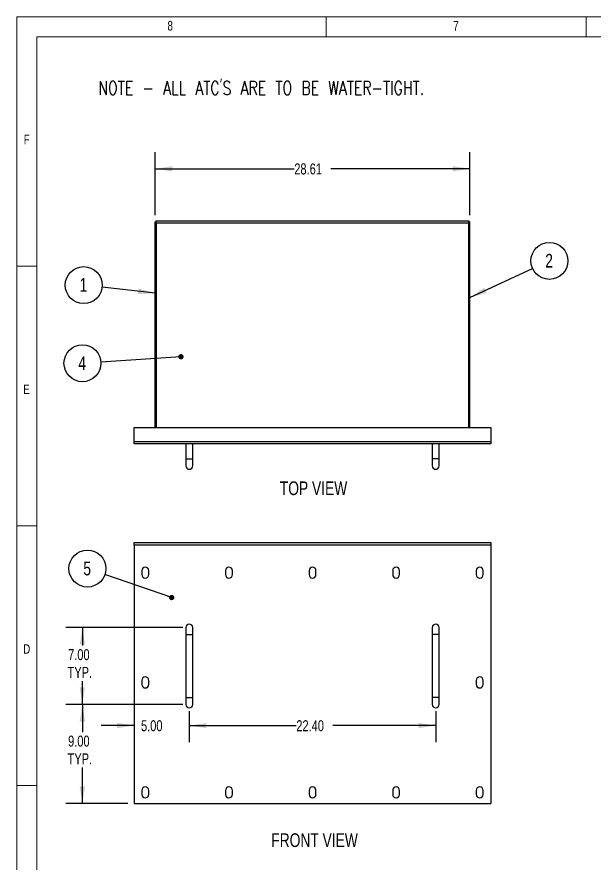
# Model space of a CAD drawing. Header units: inches. Extents: x 0 to 132, y 0 to 93.
# Drawn here: x 0.1 to 35.1, y 42.1 to 93.4 of the extents above; entities that cross this region are included whole.
import ezdxf

# ---------------------------------------------------------------- set-up
doc = ezdxf.new("R2010")
doc.units = ezdxf.units.IN
doc.header["$LTSCALE"] = 8
doc.header["$MEASUREMENT"] = 0
doc.layers.add('FORMAT', color=7, linetype='Continuous')
doc.styles.add('SLDTEXTSTYLE0', font='TXT', dxfattribs={"width": 0.75})
doc.styles.add('SLDTEXTSTYLE1', font='TXT', dxfattribs={"width": 0.75, "bigfont": 'bigfont'})
doc.dimstyles.new('SLDDIMSTYLE0', dxfattribs={"dimtxt": 0.679688, "dimasz": 1.04, "dimexe": 0, "dimexo": 0.0625, "dimgap": 0.169922, "dimtad": 0, "dimtih": 1, "dimtoh": 1, "dimlfac": 1.5, "dimrnd": 1e-09, "dimzin": 4, "dimdsep": 46, "dimtxsty": 'SLDTEXTSTYLE0', "dimsah": 1, "dimcen": 0.09, "dimadec": 0, "dimazin": 1, "dimtfac": 1, "dimtmove": 0, "dimatfit": 0, "dimfxl": 0, "dimfrac": 2, "dimtolj": 1, "dimtzin": 12, "dimarcsym": 0})
doc.dimstyles.new('SLDDIMSTYLE1', dxfattribs={"dimtxt": 0.679688, "dimasz": 1.04, "dimexe": 0, "dimexo": 0.0625, "dimgap": 0.169922, "dimtad": 0, "dimtih": 1, "dimtoh": 1, "dimlfac": 1.5, "dimrnd": 1e-09, "dimzin": 4, "dimdsep": 46, "dimtxsty": 'SLDTEXTSTYLE0', "dimsah": 1, "dimcen": 0.09, "dimadec": 0, "dimazin": 1, "dimtfac": 1, "dimtofl": 0, "dimtmove": 0, "dimatfit": 3, "dimfxl": 0, "dimfrac": 2, "dimtolj": 1, "dimtzin": 12, "dimarcsym": 0})
doc.dimstyles.new('SLDDIMSTYLE2', dxfattribs={"dimtxt": 0.18, "dimasz": 0.32, "dimexe": 0, "dimexo": 0.0625, "dimgap": 0, "dimtad": 0, "dimtih": 1, "dimtoh": 1, "dimdec": 0, "dimrnd": 1e-09, "dimzin": 0, "dimdsep": 46, "dimtxsty": 'Standard', "dimblk1": 'DOT', "dimblk2": 'DOT', "dimsah": 1, "dimcen": 0.09, "dimadec": 0, "dimazin": 0, "dimtfac": 0.32, "dimtdec": 0, "dimtofl": 0, "dimtmove": 0, "dimatfit": 3, "dimldrblk": 'DOT', "dimfxl": 0, "dimfrac": 2, "dimtolj": 1, "dimtzin": 0, "dimarcsym": 0})
doc.dimstyles.new('SLDDIMSTYLE3', dxfattribs={"dimtxt": 0.679688, "dimasz": 1.04, "dimexe": 0, "dimexo": 0.0625, "dimgap": 0.169922, "dimtad": 0, "dimtih": 1, "dimtoh": 1, "dimlfac": 1.5, "dimrnd": 1e-09, "dimzin": 12, "dimdsep": 46, "dimtxsty": 'SLDTEXTSTYLE0', "dimsah": 1, "dimcen": 0.09, "dimadec": 0, "dimazin": 3, "dimtfac": 1, "dimtofl": 0, "dimtmove": 0, "dimatfit": 3, "dimfxl": 0, "dimfrac": 2, "dimtolj": 1, "dimtzin": 12, "dimarcsym": 0})
doc.dimstyles.new('SLDDIMSTYLE4', dxfattribs={"dimtxt": 0.18, "dimasz": 1.04, "dimexe": 0, "dimexo": 0.0625, "dimgap": 0, "dimtad": 0, "dimtih": 1, "dimtoh": 1, "dimdec": 0, "dimrnd": 1e-09, "dimzin": 0, "dimdsep": 46, "dimtxsty": 'Standard', "dimsah": 1, "dimcen": 0.09, "dimadec": 0, "dimazin": 0, "dimtfac": 1.04, "dimtdec": 0, "dimtofl": 0, "dimtmove": 0, "dimatfit": 3, "dimfxl": 0, "dimfrac": 2, "dimtolj": 1, "dimtzin": 0, "dimarcsym": 0})

# ---------------------------------------------------------------- blocks, each defined once
blk = doc.blocks.new('Drawing View2')
at = {"color": 7, "linetype": 'Continuous', "lineweight": 25}
for p, q in [((-3.125, 5.57), (18.475, 5.57)), ((-3.125, 5.417), (-3.125, 5.57)), ((-3.125, 5.417), (-3.125, -10.25)), ((18.475, 5.417), (-3.125, 5.417)), ((18.475, 5.57), (18.475, 5.417)), ((18.475, 5.417), (18.475, -10.25)), ((-2.667, 3.875), (-2.667, 3.625)), ((-2.25, 3.625), (-2.25, 3.875)), ((2.4, 3.875), (2.4, 3.625)), ((2.817, 3.625), (2.817, 3.875)), ((7.467, 3.875), (7.467, 3.625)), ((7.883, 3.625), (7.883, 3.875)), ((12.533, 3.875), (12.533, 3.625)), ((12.95, 3.625), (12.95, 3.875)), ((17.6, 3.875), (17.6, 3.625)), ((18.017, 3.625), (18.017, 3.875)), ((0, 0.417), (0, 0)), ((0, 0), (0, -3.833)), ((0, 0), (0.417, 0)), ((0.417, 0), (0.417, 0.417)), ((0.417, -3.833), (0.417, 0)), ((14.933, 0.417), (14.933, 0)), ((15.35, 0), (15.35, 0.417)), ((14.933, 0), (14.933, -3.833)), ((15.35, 0), (14.933, 0)), ((15.35, -3.833), (15.35, 0)), ((-2.667, -2.792), (-2.667, -3.042)), ((-2.25, -3.042), (-2.25, -2.792)), ((17.6, -2.792), (17.6, -3.042)), ((18.017, -3.042), (18.017, -2.792)), ((0, -3.833), (0, -4.25)), ((0, -3.833), (0.417, -3.833)), ((0.417, -4.25), (0.417, -3.833)), ((14.933, -3.833), (14.933, -4.25)), ((15.35, -3.833), (14.933, -3.833)), ((15.35, -4.25), (15.35, -3.833)), ((-2.667, -9.458), (-2.667, -9.708)), ((-2.25, -9.708), (-2.25, -9.458)), ((2.4, -9.458), (2.4, -9.708)), ((2.817, -9.708), (2.817, -9.458)), ((7.467, -9.458), (7.467, -9.708)), ((7.883, -9.708), (7.883, -9.458)), ((12.533, -9.458), (12.533, -9.708)), ((12.95, -9.708), (12.95, -9.458)), ((17.6, -9.458), (17.6, -9.708)), ((18.017, -9.708), (18.017, -9.458)), ((-3.125, -10.25), (18.475, -10.25))]:
    blk.add_line(p, q, dxfattribs=at)
for centre, start, end in [((-2.458, 3.875), 0, 180), ((-2.458, 3.625), 180, 0), ((2.608, 3.875), 0, 180), ((2.608, 3.625), 180, 0), ((7.675, 3.875), 0, 180), ((7.675, 3.625), 180, 0), ((12.742, 3.875), 0, 180), ((12.742, 3.625), 180, 0), ((17.808, 3.875), 0, 180), ((17.808, 3.625), 180, 0), ((0.208, 0.417), 0, 180), ((15.142, 0.417), 0, 180), ((-2.458, -2.792), 0, 180), ((-2.458, -3.042), 180, 0), ((17.808, -2.792), 0, 180), ((17.808, -3.042), 180, 0), ((0.208, -4.25), 180, 0), ((15.142, -4.25), 180, 0), ((-2.458, -9.458), 0, 180), ((-2.458, -9.708), 180, 0), ((2.608, -9.458), 0, 180), ((2.608, -9.708), 180, 0), ((7.675, -9.458), 0, 180), ((7.675, -9.708), 180, 0), ((12.742, -9.458), 0, 180), ((12.742, -9.708), 180, 0), ((17.808, -9.458), 0, 180), ((17.808, -9.708), 180, 0)]:
    blk.add_arc(centre, 0.208, start, end, dxfattribs=at)
blk = doc.blocks.new('_D')
at = {"layer": 'FORMAT'}
for p, q in [((10.597, 51.295), (10.597, 49.416)), ((7.264, 50.416), (5.264, 50.416)), ((10.597, 50.416), (12.597, 50.416))]:
    blk.add_line(p, q, dxfattribs=at)
for points in [[(7.264, 50.416), (6.224, 50.576), (6.224, 50.256)], [(10.597, 50.416), (11.637, 50.256), (11.637, 50.576)]]:
    blk.add_solid(points, dxfattribs=at)
at = {"layer": 'FORMAT', "insert": (7.67, 50.739), "char_height": 0.6667, "attachment_point": 1, "style": 'SLDTEXTSTYLE0'}
blk.add_mtext('5.00', dxfattribs=at)
blk = doc.blocks.new('_D_1')
at = {"layer": 'FORMAT'}
for p, q in [((10.597, 51.295), (10.597, 49.416)), ((25.53, 51.295), (25.53, 49.416)), ((10.597, 50.416), (17.082, 50.416)), ((25.53, 50.416), (19.292, 50.416))]:
    blk.add_line(p, q, dxfattribs=at)
for points in [[(10.597, 50.416), (11.637, 50.256), (11.637, 50.576)], [(25.53, 50.416), (24.49, 50.576), (24.49, 50.256)]]:
    blk.add_solid(points, dxfattribs=at)
at = {"layer": 'FORMAT', "insert": (17.082, 50.739), "char_height": 0.6667, "attachment_point": 1, "style": 'SLDTEXTSTYLE0'}
blk.add_mtext('22.40', dxfattribs=at)
blk = doc.blocks.new('_D_2')
at = {"layer": 'FORMAT'}
for p, q in [((10.197, 56.362), (3.114, 56.362)), ((4.114, 56.362), (4.114, 55.263)), ((4.114, 51.695), (4.114, 53.117)), ((10.197, 51.695), (3.114, 51.695))]:
    blk.add_line(p, q, dxfattribs=at)
for points in [[(4.114, 56.362), (3.954, 55.322), (4.274, 55.322)], [(4.114, 51.695), (4.274, 52.735), (3.954, 52.735)]]:
    blk.add_solid(points, dxfattribs=at)
at = {"layer": 'FORMAT', "char_height": 0.6667, "attachment_point": 1, "style": 'SLDTEXTSTYLE0'}
for s, insert in [('7.00', (3.252, 55.05)), ('TYP.', (3.219, 53.977))]:
    blk.add_mtext(s, dxfattribs=dict(at, insert=insert))
blk = doc.blocks.new('_D_3')
at = {"layer": 'FORMAT'}
for p, q in [((10.197, 51.695), (3.114, 51.695)), ((4.114, 51.695), (4.114, 50.019)), ((4.114, 45.695), (4.114, 47.874)), ((6.864, 45.695), (3.114, 45.695))]:
    blk.add_line(p, q, dxfattribs=at)
for points in [[(4.114, 51.695), (3.954, 50.655), (4.274, 50.655)], [(4.114, 45.695), (4.274, 46.735), (3.954, 46.735)]]:
    blk.add_solid(points, dxfattribs=at)
at = {"layer": 'FORMAT', "char_height": 0.6667, "attachment_point": 1, "style": 'SLDTEXTSTYLE0'}
for s, insert in [('9.00', (3.252, 49.806)), ('TYP.', (3.219, 48.733))]:
    blk.add_mtext(s, dxfattribs=dict(at, insert=insert))
blk = doc.blocks.new('SW_NOTE_0_1')
at = {"layer": 'FORMAT', "color": 0}
blk.add_circle((-1.06, 0.364), 1.12, dxfattribs=at)
at = {"layer": 'FORMAT', "color": 0, "insert": (-1.076, 0.79), "char_height": 0.833, "attachment_point": 2, "style": 'SLDTEXTSTYLE0'}
blk.add_mtext('5', dxfattribs=at)
blk = doc.blocks.new('_Dot')
at = {"color": 0, "linetype": 'ByBlock', "lineweight": -2}
blk.add_line((-0.5, 0), (-1, 0), dxfattribs=at)
at = {"color": 0, "linetype": 'ByBlock', "const_width": 0.5}
blk.add_lwpolyline([(-0.25, 0, 1), (0.25, 0, 1)], format="xyb", close=True, dxfattribs=at)
blk = doc.blocks.new('Drawing View4')
at = {"color": 7, "linetype": 'Continuous', "lineweight": 25}
for p, q in [((-1.861, 1), (-1.861, 13.47)), ((-1.861, 13.47), (-1.792, 13.47)), ((-1.792, 13.536), (17.142, 13.536)), ((-1.792, 13.383), (-1.792, 13.536)), ((17.142, 13.383), (-1.792, 13.383)), ((-1.792, 13.383), (-1.792, 1)), ((17.142, 13.536), (17.142, 13.383)), ((17.142, 13.47), (17.211, 13.47)), ((17.142, 1), (17.142, 13.383)), ((17.211, 1), (17.211, 13.47)), ((-3.125, 0.153), (-3.125, 1)), ((-3.125, 1), (18.475, 1)), ((18.475, 1), (18.475, 0.153)), ((-3.125, 0.153), (18.475, 0.153)), ((-3.125, 0), (-3.125, 0.153)), ((0, 0), (0, -0.917)), ((0.417, -0.917), (0.417, 0)), ((18.475, 0.153), (18.475, 0)), ((18.475, 0), (-3.125, 0)), ((14.933, 0), (14.933, -0.917)), ((15.35, -0.917), (15.35, 0)), ((0, -0.917), (0, -1.333)), ((0, -0.917), (0.417, -0.917)), ((0.417, -1.333), (0.417, -0.917)), ((14.933, -0.917), (14.933, -1.333)), ((15.35, -0.917), (14.933, -0.917)), ((15.35, -1.333), (15.35, -0.917))]:
    blk.add_line(p, q, dxfattribs=at)
for centre in [(0.208, -1.333), (15.142, -1.333)]:
    blk.add_arc(centre, 0.208, 180, 0, dxfattribs=at)
blk = doc.blocks.new('_D_7')
at = {"layer": 'FORMAT'}
for p, q in [((8.527, 81.369), (8.527, 85.185)), ((27.6, 81.369), (27.6, 85.185)), ((8.527, 84.185), (16.959, 84.185)), ((27.6, 84.185), (19.168, 84.185))]:
    blk.add_line(p, q, dxfattribs=at)
for points in [[(8.527, 84.185), (9.567, 84.025), (9.567, 84.345)], [(27.6, 84.185), (26.56, 84.345), (26.56, 84.025)]]:
    blk.add_solid(points, dxfattribs=at)
at = {"layer": 'FORMAT', "insert": (16.959, 84.508), "char_height": 0.6667, "attachment_point": 1, "style": 'SLDTEXTSTYLE0'}
blk.add_mtext('28.61', dxfattribs=at)
blk = doc.blocks.new('SW_NOTE_0_3')
at = {"layer": 'FORMAT', "color": 0}
blk.add_circle((-1.113, 0.125), 1.12, dxfattribs=at)
at = {"layer": 'FORMAT', "color": 0, "insert": (-1.13, 0.552), "char_height": 0.833, "attachment_point": 2, "style": 'SLDTEXTSTYLE0'}
blk.add_mtext('1', dxfattribs=at)
blk = doc.blocks.new('SW_NOTE_0_4')
at = {"layer": 'FORMAT', "color": 0}
blk.add_circle((1.017, 0.469), 1.12, dxfattribs=at)
at = {"layer": 'FORMAT', "color": 0, "insert": (1, 0.895), "char_height": 0.833, "attachment_point": 2, "style": 'SLDTEXTSTYLE0'}
blk.add_mtext('2', dxfattribs=at)
blk = doc.blocks.new('SW_NOTE_0_5')
at = {"layer": 'FORMAT', "color": 0}
blk.add_circle((-1.118, -0.074), 1.12, dxfattribs=at)
at = {"layer": 'FORMAT', "color": 0, "insert": (-1.135, 0.352), "char_height": 0.833, "attachment_point": 2, "style": 'SLDTEXTSTYLE0'}
blk.add_mtext('4', dxfattribs=at)

msp = doc.modelspace()

# ---------------------------------------------------------------- linework, layer by layer
at = {"color": 7, "linetype": 'Continuous', "lineweight": 18}
for p, q in [((0.1496, 0.1496), (0.1496, 93.3937)), ((0.1496, 93.3937), (132.1339, 93.3937)), ((18.8976, 92.1937), (18.8976, 93.3937)), ((34.6457, 92.1937), (34.6457, 93.3937)), ((1.3496, 1.3496), (1.3496, 92.1937)), ((1.3496, 92.1937), (130.9339, 92.1937)), ((1.3496, 78.2677), (0.1496, 78.2677)), ((1.3496, 62.5197), (0.1496, 62.5197)), ((1.3496, 46.7717), (0.1496, 46.7717)), ((0.3893, 46.7717), (1.3499, 46.7717))]:
    msp.add_line(p, q, dxfattribs=at)

# ---------------------------------------------------------------- block references
at = {"color": 7, "linetype": 'Continuous', "lineweight": 25}
for name, p in [('Drawing View4', (10.3885, 67.4995)), ('Drawing View2', (10.3885, 55.9453))]:
    msp.add_blockref(name, p, dxfattribs=at)
at = {"layer": 'FORMAT'}
for name, p in [('SW_NOTE_0_4', (31.4008, 78.1277)), ('SW_NOTE_0_3', (5.3089, 77.004)), ('SW_NOTE_0_5', (5.2382, 72.4627)), ('SW_NOTE_0_1', (5.4811, 59.5692))]:
    msp.add_blockref(name, p, dxfattribs=at)

# ---------------------------------------------------------------- texts
at = {"color": 7, "linetype": 'Continuous', "lineweight": 0, "char_height": 0.5833, "style": 'SLDTEXTSTYLE0'}
for s, insert, attachment_point in [('8', (9.4371, 93.152), 2), ('7', (26.7599, 93.152), 2), ('F', (0.5634, 86.2567), 1), ('E', (0.5327, 71.0982), 1), ('D', (0.5327, 55.3501), 1)]:
    msp.add_mtext(s, dxfattribs=dict(at, insert=insert, attachment_point=attachment_point))
at = {"layer": 'FORMAT', "attachment_point": 1}
for s, insert, char_height, style in [('NOTE - ALL ATC’S ARE TO BE WATER-TIGHT.', (5.0814, 89.5006), 0.833333, 'SLDTEXTSTYLE1'), ('TOP VIEW', (16.0823, 65.2262), 0.83333, 'SLDTEXTSTYLE0'), ('FRONT VIEW', (15.5646, 43.8825), 0.83333, 'SLDTEXTSTYLE0')]:
    msp.add_mtext(s, dxfattribs=dict(at, insert=insert, char_height=char_height, style=style))

# ---------------------------------------------------------------- dimensions: what is measured, and where the dimension line sits
at = {"layer": 'FORMAT'}
for base, p1, p2, dimstyle, picture, middle in [((8.5271, 84.1855), (27.5999, 80.9692), (8.5271, 80.9692), 'SLDDIMSTYLE3', '_D_7', (18.0635, 84.1855)), ((10.5969, 50.4164), (7.2635, 45.6953), (10.5969, 51.6953), 'SLDDIMSTYLE0', '_D', (8.5319, 50.4164)), ((25.5302, 50.4164), (10.5969, 51.6953), (25.5302, 51.6953), 'SLDDIMSTYLE1', '_D_1', (18.1869, 50.4164))]:
    dim = msp.add_linear_dim(base=base, p1=p1, p2=p2, dimstyle=dimstyle, dxfattribs=at)
    dim.commit()
    dim.dimension.update_dxf_attribs({"geometry": picture, "text_midpoint": middle, "dimtype": 160})
for base, p1, p2, picture, middle in [((4.1139, 56.3619), (10.5969, 51.6953), (10.5969, 56.3619), '_D_2', (4.1139, 54.1901)), ((4.1139, 51.6953), (7.2635, 45.6953), (10.5969, 51.6953), '_D_3', (4.1139, 48.9464))]:
    dim = msp.add_linear_dim(base=base, p1=p1, p2=p2, angle=90, text='<>\\PTYP.', dimstyle='SLDDIMSTYLE1', dxfattribs=at)
    dim.commit()
    dim.dimension.update_dxf_attribs({"geometry": picture, "text_midpoint": middle, "dimtype": 160})

# ---------------------------------------------------------------- leaders
for points, dimstyle in [([(27.5999, 76.3737), (31.4008, 78.1277)], 'SLDDIMSTYLE4'), ([(8.5271, 76.6412), (5.3089, 77.004)], 'SLDDIMSTYLE4'), ([(10.0895, 72.7859), (5.2382, 72.4627)], 'SLDDIMSTYLE2'), ([(9.531, 58.1797), (5.4811, 59.5692)], 'SLDDIMSTYLE2')]:
    msp.add_leader(points, dimstyle=dimstyle, dxfattribs=at)

doc.saveas('drawing.dxf')
